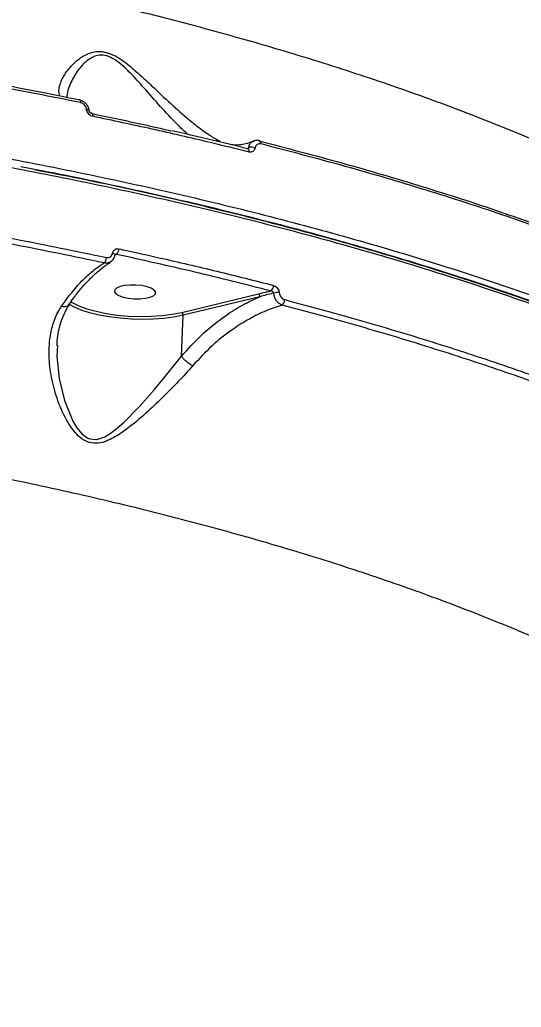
# Model space of a CAD drawing. Header units: millimetres. Extents: x -7151 to 6134, y -5040 to 5562.
# Drawn here: x -1236.4 to -1127.4, y -500.6 to -286.1 of the extents above; entities that cross this region are included whole.
import ezdxf

# ---------------------------------------------------------------- set-up
doc = ezdxf.new("R2010")
doc.units = ezdxf.units.MM
for name, color, linetype in [('DIKOM_ОБЪЕКТ', 7, 'Continuous'), ('DIKOM_РАЗМЕР_ЗОНА', 7, 'Continuous'), ('DIKOM_РАЗМЕР_ОБЪЕКТА', 7, 'Continuous')]:
    doc.layers.add(name, color=color, linetype=linetype)
doc.styles.add('style1', font='arial.ttf', dxfattribs={"width": 0.8})
doc.dimstyles.new('1-50', dxfattribs={"dimtxt": 300, "dimasz": 200, "dimexe": 100, "dimexo": 0, "dimgap": 100, "dimtad": 1, "dimtxsty": 'style1', "dimcen": 200, "dimclrd": 7, "dimclre": 7, "dimclrt": 7, "dimadec": 1, "dimazin": 2, "dimtfac": 1, "dimtmove": 0, "dimatfit": 2, "dimfxl": 0, "dimlwd": 25, "dimlwe": 18, "dimarcsym": 0})

# ---------------------------------------------------------------- blocks, each defined once
blk = doc.blocks.new('*D0')
at = {"layer": 'Defpoints', "color": 0, "transparency": 16777216}
for p in [(4133.55, 168.74), (-4567.47, -1241.13), (4133.55, -4153.12)]:
    blk.add_point(p, dxfattribs=at)
at = {"layer": 'DIKOM_РАЗМЕР_ОБЪЕКТА', "color": 7, "lineweight": 18, "transparency": 16777216}
for p, q in [((4133.55, 168.74), (4133.55, -4253.12)), ((-4567.47, -1241.13), (-4567.47, -4253.12))]:
    blk.add_line(p, q, dxfattribs=at)
at = {"layer": 'DIKOM_РАЗМЕР_ОБЪЕКТА', "color": 7, "lineweight": 25, "transparency": 16777216}
blk.add_line((-4367.47, -4153.12), (3933.55, -4153.12), dxfattribs=at)
at = {"layer": 'DIKOM_РАЗМЕР_ОБЪЕКТА', "color": 7, "transparency": 16777216}
for points in [[(-4367.47, -4119.79), (-4367.47, -4186.45), (-4567.47, -4153.12)], [(3933.55, -4119.79), (3933.55, -4186.45), (4133.55, -4153.12)]]:
    blk.add_solid(points, dxfattribs=at)
at = {"layer": 'DIKOM_РАЗМЕР_ОБЪЕКТА', "color": 7, "transparency": 16777216, "insert": (150.61, -3899.95), "char_height": 300, "attachment_point": 5, "style": 'style1'}
blk.add_mtext('8700', dxfattribs=at)
blk = doc.blocks.new('*D3')
at = {"layer": 'Defpoints', "color": 0, "transparency": 16777216}
for p in [(6133.55, 253.24), (-5802.46, -2467.19), (6133.55, -4939.78)]:
    blk.add_point(p, dxfattribs=at)
at = {"layer": 'DIKOM_РАЗМЕР_ЗОНА', "color": 7, "lineweight": 18, "transparency": 16777216}
for p, q in [((6133.55, 253.24), (6133.55, -5039.78)), ((-5802.46, -2467.19), (-5802.46, -5039.78))]:
    blk.add_line(p, q, dxfattribs=at)
at = {"layer": 'DIKOM_РАЗМЕР_ЗОНА', "color": 7, "lineweight": 25, "transparency": 16777216}
blk.add_line((-5602.46, -4939.78), (5933.55, -4939.78), dxfattribs=at)
at = {"layer": 'DIKOM_РАЗМЕР_ЗОНА', "color": 7, "transparency": 16777216}
for points in [[(-5602.46, -4906.44), (-5602.46, -4973.11), (-5802.46, -4939.78)], [(5933.55, -4906.44), (5933.55, -4973.11), (6133.55, -4939.78)]]:
    blk.add_solid(points, dxfattribs=at)
at = {"layer": 'DIKOM_РАЗМЕР_ЗОНА', "color": 7, "transparency": 16777216, "insert": (186.61, -4686.61), "char_height": 300, "attachment_point": 5, "style": 'style1'}
blk.add_mtext('11950', dxfattribs=at)

msp = doc.modelspace()

# ---------------------------------------------------------------- linework, layer by layer
at = {"layer": 'DIKOM_ОБЪЕКТ', "color": 7, "linetype": 'Continuous', "lineweight": 15}
for p, q in [((-1187.07, -314.131), (-1186.659, -313.926)), ((-1215.35, -337.098), (-1215.68, -337.269)), ((-1201.193, -349.702), (-1184.523, -345.675)), ((-1184.222, -346.285), (-1200.892, -350.312)), ((-1201.234, -359.217), (-1200.892, -350.312))]:
    msp.add_line(p, q, dxfattribs=at)
at = {"layer": 'DIKOM_ОБЪЕКТ', "color": 7, "linetype": 'Continuous', "lineweight": 15, "flags": 128}
for points in [[(-1223.55, -303.483), (-1223.465, -303.457), (-1223.386, -303.465), (-1223.315, -303.509), (-1223.254, -303.585), (-1223.206, -303.691), (-1223.172, -303.824), (-1223.154, -303.979), (-1223.152, -304.15)], [(-1221.307, -305.809), (-1221.315, -305.781), (-1221.348, -305.741), (-1221.405, -305.705), (-1221.485, -305.674), (-1221.586, -305.65), (-1221.706, -305.632), (-1221.841, -305.621)], [(-1220.774, -306.423), (-1220.764, -306.425), (-1220.687, -306.464), (-1220.622, -306.538), (-1220.569, -306.645), (-1220.532, -306.781), (-1220.512, -306.94), (-1220.51, -307.117)], [(-1186.861, -314.179), (-1186.856, -314.18), (-1186.765, -314.221), (-1186.687, -314.298), (-1186.625, -314.407), (-1186.581, -314.545), (-1186.556, -314.705), (-1186.551, -314.882)], [(-1216.191, -336.817), (-1216.027, -336.887), (-1215.89, -336.965), (-1215.784, -337.048), (-1215.714, -337.133), (-1215.683, -337.216), (-1215.683, -337.266)], [(-1215.748, -344.817), (-1215.808, -345.24), (-1215.506, -345.663), (-1214.865, -346.053), (-1213.938, -346.378), (-1212.8, -346.611), (-1211.543, -346.734), (-1210.269, -346.737), (-1209.081, -346.619), (-1208.075, -346.391), (-1207.333, -346.07), (-1206.916, -345.682), (-1206.856, -345.26), (-1207.158, -344.837), (-1207.799, -344.447), (-1208.726, -344.122), (-1209.864, -343.888), (-1211.121, -343.765), (-1212.395, -343.762), (-1213.583, -343.88), (-1214.588, -344.109), (-1215.33, -344.43), (-1215.748, -344.817)], [(-1225.336, -347.334), (-1224.994, -347.541), (-1223.542, -348.26), (-1221.795, -348.907), (-1219.795, -349.465), (-1217.591, -349.922), (-1215.235, -350.265), (-1212.785, -350.488), (-1210.301, -350.583), (-1207.841, -350.55), (-1205.465, -350.389), (-1203.231, -350.104), (-1201.193, -349.702)], [(-1200.892, -350.312), (-1202.878, -350.708), (-1205.047, -350.996), (-1207.353, -351.17), (-1209.746, -351.225), (-1212.174, -351.161), (-1214.584, -350.98), (-1216.924, -350.684), (-1219.143, -350.28), (-1221.193, -349.778), (-1223.029, -349.187), (-1224.612, -348.521), (-1225.589, -347.996)], [(-1228.192, -356.869), (-1228.297, -359.188), (-1227.784, -364.075), (-1226.679, -368.796), (-1224.846, -373.297), (-1223.971, -374.757), (-1222.903, -376.043), (-1221.584, -376.984), (-1221.134, -377.158), (-1219.741, -377.29), (-1219.412, -377.242), (-1217.906, -376.716), (-1216.498, -375.86), (-1213.856, -373.663), (-1210.415, -370.175), (-1207.092, -366.421), (-1204.094, -362.846), (-1201.234, -359.228), (-1201.232, -359.225), (-1201.232, -359.225)]]:
    msp.add_lwpolyline(points, dxfattribs=at)
at = {"layer": 'DIKOM_ОБЪЕКТ', "color": 7, "linetype": 'Continuous', "lineweight": 15}
for centre, radius, start, end in [((-1184.624, -312.974), 0.657, 347.95639, 59.08882), ((-1186.051, -315.674), 1.851, 64.94196, 109.18544), ((-1216.422, -335.926), 1.588, 312.42864, 1.45963), ((-1219.226, -337.778), 1.671, 315.41168, 0.74326), ((-1182.677, -343.873), 1.434, 305.73637, 1.1404), ((-1184.874, -346.228), 0.655, 355.01855, 57.53449), ((-1180.312, -348.951), 3.562, 85.17218, 104.53407), ((-1180.279, -346.944), 1.47, 307.79018, 0.4634), ((-1201.543, -350.254), 0.654, 354.93652, 57.6143)]:
    msp.add_arc(centre, radius, start, end, dxfattribs=at)
for points, knots in [([(-1607.11, -265.383), (-1601.627, -264.622), (-1590.656, -263.099), (-1573.653, -261.167), (-1556.307, -259.496), (-1538.38, -258.1), (-1519.9, -256.993), (-1500.894, -256.191), (-1481.668, -255.711), (-1461.628, -255.549), (-1440.784, -255.755), (-1419.174, -256.368), (-1397.518, -257.375), (-1375.919, -258.773), (-1354.478, -260.555), (-1333.287, -262.719), (-1312.386, -265.269), (-1291.805, -268.191), (-1271.581, -271.477), (-1251.809, -275.11), (-1232.581, -279.077), (-1213.979, -283.363), (-1196.045, -287.969), (-1178.794, -292.88), (-1162.261, -298.081), (-1146.519, -303.549), (-1131.646, -309.258), (-1117.437, -315.305), (-1103.996, -321.692), (-1091.403, -328.409), (-1079.929, -335.327), (-1069.66, -342.426), (-1060.508, -349.671), (-1055.473, -354.598), (-1052.956, -357.061)], [0, 0, 0, 0, 0.0277665, 0.0555662, 0.0833658, 0.1111324, 0.1400375, 0.16898, 0.1979229, 0.2268276, 0.2586374, 0.2905482, 0.3225099, 0.354472, 0.3863821, 0.4181914, 0.4498955, 0.4817002, 0.5135556, 0.5454111, 0.5772151, 0.6089191, 0.6405474, 0.672276, 0.7040554, 0.7358344, 0.7675626, 0.7991909, 0.832594, 0.8660266, 0.8994295, 0.9329433, 0.9664866, 1, 1, 1, 1]), ([(-1310.397, -289.496), (-1303.799, -290.323), (-1290.603, -291.978), (-1271.112, -294.86), (-1251.896, -298.038), (-1236.056, -300.955), (-1226.721, -302.842), (-1223.55, -303.483)], [0, 0, 0, 0, 0.2203105, 0.4406211, 0.663083, 0.8855456, 1, 1, 1, 1]), ([(-1223.152, -304.15), (-1226.33, -303.508), (-1235.627, -301.629), (-1251.379, -298.728), (-1270.571, -295.549), (-1290.165, -292.647), (-1303.519, -290.973), (-1310.197, -290.136)], [0, 0, 0, 0, 0.1144541, 0.3347639, 0.555076, 0.7775371, 1, 1, 1, 1]), ([(-1227.686, -302.694), (-1227.765, -302.305), (-1227.924, -301.527), (-1227.595, -299.888), (-1226.565, -297.738), (-1224.66, -295.523), (-1222.712, -294.052), (-1221.151, -293.332), (-1219.71, -292.984), (-1218.018, -293.042), (-1216.206, -293.662), (-1214.526, -294.626), (-1212.527, -296.097), (-1210.248, -298.08), (-1207.14, -301.032), (-1203.547, -304.423), (-1199.971, -307.596), (-1196.999, -309.928), (-1194.698, -311.535), (-1193.499, -312.191), (-1192.934, -312.501)], [0, 0, 0, 0, 0.0519271, 0.1038874, 0.195155, 0.2864036, 0.3437015, 0.3731316, 0.4024699, 0.4366836, 0.4671122, 0.4969767, 0.5269704, 0.5808928, 0.6349531, 0.726589, 0.8181331, 0.8810558, 0.9438887, 1, 1, 1, 1]), ([(-1199.923, -311.032), (-1200.557, -310.436), (-1202.28, -308.815), (-1205.328, -305.556), (-1208.437, -302.014), (-1211.175, -298.931), (-1213.236, -296.776), (-1215.009, -295.266), (-1216.471, -294.346), (-1217.94, -293.801), (-1219.416, -293.833), (-1220.647, -294.292), (-1221.991, -295.164), (-1223.655, -296.88), (-1225.212, -299.435), (-1226.053, -301.618), (-1226.143, -302.733), (-1226.161, -302.96)], [0, 0, 0, 0, 0.0683174, 0.1856555, 0.3061847, 0.3741039, 0.4430469, 0.4882732, 0.5149144, 0.5499144, 0.5894984, 0.6245272, 0.660775, 0.7330681, 0.849686, 0.9692842, 1, 1, 1, 1]), ([(-1679.941, -319.26), (-1676.357, -318.438), (-1666.7, -316.223), (-1650.315, -312.919), (-1630.666, -309.451), (-1610.15, -306.349), (-1588.819, -303.631), (-1566.724, -301.319), (-1544.352, -299.463), (-1521.788, -298.058), (-1499.115, -297.092), (-1475.966, -296.547), (-1452.401, -296.445), (-1428.494, -296.796), (-1404.771, -297.593), (-1381.31, -298.822), (-1358.18, -300.462), (-1335.004, -302.538), (-1311.862, -305.062), (-1288.839, -308.037), (-1266.439, -311.397), (-1244.727, -315.121), (-1223.746, -319.181), (-1203.157, -323.644), (-1183.048, -328.511), (-1163.503, -333.774), (-1144.952, -339.318), (-1127.437, -345.117), (-1110.972, -351.141), (-1095.29, -357.487), (-1080.481, -364.147), (-1066.618, -371.105), (-1054.543, -377.908), (-1044.099, -384.499), (-1035.116, -390.837), (-1026.988, -397.304), (-1019.754, -403.885), (-1013.486, -410.507), (-1008.211, -417.138), (-1004.299, -423.068), (-1002.383, -426.81), (-1001.603, -428.334)], [0, 0, 0, 0, 0.015652, 0.0421681, 0.0687044, 0.0952203, 0.1225065, 0.1498146, 0.1771007, 0.2036166, 0.230153, 0.2566687, 0.2839549, 0.3112631, 0.3385492, 0.365065, 0.3916014, 0.4181173, 0.4454032, 0.4727115, 0.4999976, 0.5265135, 0.5530498, 0.5795658, 0.6068517, 0.6341601, 0.661446, 0.6879619, 0.7144981, 0.741014, 0.7683, 0.7956082, 0.8228944, 0.8459723, 0.8690775, 0.8921827, 0.9155066, 0.9388306, 0.961564, 0.9843487, 1, 1, 1, 1]), ([(-999.194, -436.361), (-999.297, -435.995), (-1000.15, -432.966), (-1003.006, -427.354), (-1007.816, -419.556), (-1013.957, -411.891), (-1021.365, -404.235), (-1030.114, -396.613), (-1040.195, -389.056), (-1051.389, -381.727), (-1063.629, -374.649), (-1076.83, -367.834), (-1091.207, -361.172), (-1106.761, -354.692), (-1123.464, -348.423), (-1140.744, -342.571), (-1158.485, -337.137), (-1176.568, -332.111), (-1195.5, -327.346), (-1215.254, -322.867), (-1235.784, -318.695), (-1256.926, -314.87), (-1278.627, -311.411), (-1300.822, -308.329), (-1323.587, -305.62), (-1346.867, -303.309), (-1370.592, -301.415), (-1394.24, -299.978), (-1417.73, -298.994), (-1440.989, -298.446), (-1464.396, -298.326), (-1487.875, -298.651), (-1511.336, -299.44), (-1532.917, -300.568), (-1546.502, -301.59), (-1552.51, -302.042)], [0, 0, 0, 0, 0.0043966, 0.0363498, 0.0674012, 0.0984764, 0.1295277, 0.1614809, 0.1934603, 0.2254133, 0.2564648, 0.2875402, 0.3185916, 0.3505446, 0.3825241, 0.4144772, 0.4444107, 0.4743653, 0.5042988, 0.5350371, 0.5657984, 0.5965367, 0.627588, 0.6586634, 0.6897149, 0.7216683, 0.7536476, 0.7856008, 0.8166523, 0.8477278, 0.8787791, 0.9107324, 0.9427118, 0.9746653, 1, 1, 1, 1]), ([(-1223.55, -303.483), (-1223.464, -303.5), (-1223.118, -303.57), (-1222.538, -303.839), (-1221.922, -304.388), (-1221.476, -305.089), (-1221.376, -305.609), (-1221.326, -305.87)], [0, 0, 0, 0, 0.07807235, 0.31397588, 0.54321695, 0.77107619, 1, 1, 1, 1]), ([(-1221.841, -305.621), (-1221.871, -305.464), (-1221.931, -305.151), (-1222.196, -304.723), (-1222.559, -304.383), (-1222.899, -304.211), (-1223.101, -304.162), (-1223.152, -304.15)], [0, 0, 0, 0, 0.2263471, 0.4527106, 0.6823218, 0.9207624, 1, 1, 1, 1]), ([(-1220.51, -307.117), (-1220.561, -307.105), (-1220.767, -307.055), (-1221.113, -306.877), (-1221.481, -306.53), (-1221.749, -306.096), (-1221.811, -305.779), (-1221.841, -305.621)], [0, 0, 0, 0, 0.0795595, 0.3195185, 0.5498047, 0.7748586, 1, 1, 1, 1]), ([(-1220.774, -306.418), (-1220.803, -306.412), (-1220.868, -306.4), (-1221.006, -306.321), (-1221.136, -306.199), (-1221.234, -306.056), (-1221.292, -305.915), (-1221.301, -305.84), (-1221.305, -305.808)], [0, 0, 0, 0, 0.1618129, 0.3725739, 0.5562667, 0.7167849, 0.8791626, 1, 1, 1, 1]), ([(-1220.938, -306.46), (-1215.143, -307.668), (-1209.268, -308.893), (-1203.631, -310.243), (-1203.553, -310.261)], [0, 0, 0, 0, 0.9862869, 1, 1, 1, 1]), ([(-1186.551, -314.882), (-1187.11, -314.743), (-1189.905, -314.046), (-1196.866, -312.353), (-1207.568, -309.868), (-1216.194, -308.035), (-1220.51, -307.117)], [0, 0, 0, 0, 0.0507733, 0.253856, 0.6267016, 1, 1, 1, 1]), ([(-1186.862, -314.184), (-1187.297, -314.073), (-1190.935, -313.144), (-1196.416, -311.827), (-1201.531, -310.661), (-1203.323, -310.252)], [0, 0, 0, 0, 0.0811874, 0.6779868, 1, 1, 1, 1]), ([(-1192.934, -312.501), (-1192.974, -312.491), (-1193.151, -312.45), (-1193.434, -312.409), (-1193.676, -312.47), (-1193.774, -312.495)], [0, 0, 0, 0, 0.14747119, 0.65292084, 1, 1, 1, 1]), ([(-1185.607, -312.493), (-1185.658, -312.518), (-1186.228, -312.81), (-1187.266, -313.112), (-1188.711, -313.383), (-1190, -313.396), (-1190.786, -313.206), (-1191.136, -313.122)], [0, 0, 0, 0, 0.023788, 0.2705444, 0.5240671, 0.7880043, 1, 1, 1, 1]), ([(-1186.659, -313.926), (-1186.648, -313.875), (-1186.584, -313.571), (-1186.347, -313.08), (-1185.967, -312.656), (-1185.673, -312.564), (-1185.598, -312.541)], [0, 0, 0, 0, 0.0800255, 0.4727677, 0.8651643, 1, 1, 1, 1]), ([(-1184.289, -312.422), (-1184.334, -312.407), (-1184.621, -312.311), (-1185.098, -312.309), (-1185.458, -312.484), (-1185.593, -312.55)], [0, 0, 0, 0, 0.10401113, 0.66503409, 1, 1, 1, 1]), ([(-1183.981, -313.111), (-1184.123, -313.091), (-1184.407, -313.05), (-1184.793, -313.199), (-1185.091, -313.486), (-1185.225, -313.786), (-1185.261, -313.967), (-1185.267, -313.998)], [0, 0, 0, 0, 0.2377678, 0.4754515, 0.7134899, 0.9515544, 1, 1, 1, 1]), ([(-1184.469, -312.425), (-1178.399, -314.009), (-1166.259, -317.177), (-1148.859, -322.32), (-1132.036, -327.718), (-1121.473, -331.554), (-1116.191, -333.471)], [0, 0, 0, 0, 0.2485951, 0.4971914, 0.7485956, 1, 1, 1, 1]), ([(-1186.83, -314.187), (-1186.825, -314.187), (-1186.818, -314.188), (-1186.848, -314.179), (-1186.862, -314.175)], [0, 0, 0, 0, 0.5580215, 1, 1, 1, 1]), ([(-1186.833, -314.186), (-1186.825, -314.184), (-1186.777, -314.168), (-1186.714, -314.09), (-1186.671, -313.996), (-1186.661, -313.936), (-1186.659, -313.926)], [0, 0, 0, 0, 0.0833081, 0.5005206, 0.9163716, 1, 1, 1, 1]), ([(-1185.267, -313.998), (-1185.273, -314.028), (-1185.308, -314.208), (-1185.441, -314.507), (-1185.739, -314.793), (-1186.124, -314.942), (-1186.409, -314.902), (-1186.551, -314.882)], [0, 0, 0, 0, 0.0479456, 0.2856231, 0.5236913, 0.7617866, 1, 1, 1, 1]), ([(-1115.546, -334.203), (-1120.78, -332.303), (-1131.248, -328.501), (-1148.032, -323.106), (-1165.525, -317.929), (-1177.829, -314.717), (-1183.981, -313.111)], [0, 0, 0, 0, 0.2485925, 0.4971878, 0.7485942, 1, 1, 1, 1]), ([(-999.17, -436.032), (-999.257, -435.765), (-999.765, -434.201), (-1001.005, -431.338), (-1002.905, -427.442), (-1005.144, -423.548), (-1007.682, -419.673), (-1010.52, -415.828), (-1013.653, -412.017), (-1017.083, -408.236), (-1020.808, -404.487), (-1024.829, -400.766), (-1029.147, -397.074), (-1033.763, -393.409), (-1038.678, -389.77), (-1043.895, -386.157), (-1049.413, -382.569), (-1055.219, -379.014), (-1061.288, -375.509), (-1067.599, -372.066), (-1074.144, -368.689), (-1080.926, -365.375), (-1087.946, -362.123), (-1095.207, -358.932), (-1102.71, -355.8), (-1110.457, -352.727), (-1118.451, -349.712), (-1126.694, -346.755), (-1135.19, -343.853), (-1143.922, -341.013), (-1152.854, -338.247), (-1161.954, -335.566), (-1171.206, -332.974), (-1180.62, -330.466), (-1190.196, -328.044), (-1199.934, -325.706), (-1209.833, -323.453), (-1219.899, -321.288), (-1228.668, -319.487), (-1234.134, -318.445), (-1236.14, -318.062)], [0, 0, 0, 0, 0.0055698, 0.0326752, 0.0599609, 0.0873663, 0.1146988, 0.1419165, 0.1690486, 0.1961216, 0.2231624, 0.250197, 0.2772504, 0.3043454, 0.3315095, 0.3587738, 0.3861668, 0.413681, 0.4411478, 0.4684482, 0.4956314, 0.5227285, 0.5497694, 0.5767859, 0.6038089, 0.6308599, 0.6579682, 0.6851656, 0.712482, 0.7399408, 0.7673993, 0.7946673, 0.8218468, 0.8489598, 0.8760288, 0.9030751, 0.9301217, 0.9571859, 0.9842863, 1, 1, 1, 1]), ([(-1002.625, -429.297), (-1003.404, -427.777), (-1005.502, -423.682), (-1009.968, -417.039), (-1016.314, -409.407), (-1023.975, -401.789), (-1032.958, -394.211), (-1043.268, -386.703), (-1054.678, -379.428), (-1067.122, -372.406), (-1080.514, -365.651), (-1095.074, -359.054), (-1110.798, -352.643), (-1127.661, -346.447), (-1145.29, -340.601), (-1163.61, -335.12), (-1182.518, -329.999), (-1202.362, -325.182), (-1219.256, -321.422), (-1229.805, -319.403), (-1233.16, -318.761)], [0, 0, 0, 0, 0.0341636, 0.0920421, 0.1499653, 0.2078439, 0.2674031, 0.3270112, 0.3865713, 0.4444495, 0.5023725, 0.5602511, 0.6198109, 0.6794189, 0.7389786, 0.7968573, 0.8547802, 0.9126586, 0.9722186, 1, 1, 1, 1]), ([(-1218.035, -338.951), (-1224.556, -337.604), (-1237.598, -334.911), (-1257.885, -331.281), (-1278.631, -327.935), (-1292.839, -326.005), (-1299.944, -325.04)], [0, 0, 0, 0, 0.2485965, 0.4971937, 0.7485956, 1, 1, 1, 1]), ([(-1299.648, -323.813), (-1292.607, -324.769), (-1278.525, -326.682), (-1257.802, -330.016), (-1237.384, -333.662), (-1224.165, -336.391), (-1217.555, -337.756)], [0, 0, 0, 0, 0.248595, 0.4971928, 0.7485964, 1, 1, 1, 1]), ([(-1216.191, -336.817), (-1216.183, -336.783), (-1216.145, -336.598), (-1216.002, -336.291), (-1215.687, -335.996), (-1215.281, -335.836), (-1214.983, -335.869), (-1214.834, -335.885)], [0, 0, 0, 0, 0.0535543, 0.2897858, 0.5264317, 0.7630902, 1, 1, 1, 1]), ([(-1214.834, -335.885), (-1214.25, -336.012), (-1211.331, -336.645), (-1204.179, -338.238), (-1193.492, -340.732), (-1185.328, -342.806), (-1181.243, -343.845)], [0, 0, 0, 0, 0.05076716, 0.25384741, 0.62669324, 1, 1, 1, 1]), ([(-1216.707, -338.758), (-1216.903, -338.852), (-1217.309, -339.047), (-1217.788, -338.984), (-1218.035, -338.951)], [0, 0, 0, 0, 0.48187613, 1, 1, 1, 1]), ([(-1217.555, -337.756), (-1217.405, -337.772), (-1217.105, -337.804), (-1216.698, -337.644), (-1216.381, -337.347), (-1216.236, -337.039), (-1216.198, -336.852), (-1216.191, -336.817)], [0, 0, 0, 0, 0.2363146, 0.4725906, 0.7091522, 0.9458367, 1, 1, 1, 1]), ([(-1216.638, -338.696), (-1216.59, -338.674), (-1216.298, -338.543), (-1215.955, -338.037), (-1215.69, -337.545), (-1215.685, -337.268), (-1215.685, -337.264)], [0, 0, 0, 0, 0.0892543, 0.5438629, 0.9937479, 1, 1, 1, 1]), ([(-1215.681, -337.27), (-1215.676, -337.247), (-1215.664, -337.181), (-1215.633, -337.146), (-1215.623, -337.141), (-1215.618, -337.138)], [0, 0, 0, 0, 0.1969986, 0.5687833, 1, 1, 1, 1]), ([(-1215.35, -337.098), (-1215.403, -337.093), (-1215.498, -337.083), (-1215.58, -337.122), (-1215.617, -337.14)], [0, 0, 0, 0, 0.5504723, 1, 1, 1, 1]), ([(-1181.839, -345.037), (-1187.299, -343.654), (-1198.229, -340.886), (-1209.639, -338.362), (-1215.35, -337.098)], [0, 0, 0, 0, 0.4994483, 1, 1, 1, 1]), ([(-1227.278, -348.333), (-1226.113, -346.752), (-1224.194, -344.149), (-1221.343, -341.357), (-1219.426, -339.832), (-1218.319, -339.13), (-1218.035, -338.951)], [0, 0, 0, 0, 0.39578122, 0.65163465, 0.91099648, 1, 1, 1, 1]), ([(-1225.705, -348.06), (-1225.352, -347.543), (-1224.455, -346.229), (-1222.953, -344.371), (-1221.226, -342.469), (-1219.479, -340.842), (-1217.95, -339.613), (-1217.028, -339.049), (-1216.674, -338.832)], [0, 0, 0, 0, 0.12221279, 0.31076855, 0.50035103, 0.69060887, 0.8811372, 1, 1, 1, 1]), ([(-1184.523, -345.675), (-1183.943, -345.536), (-1183.05, -345.323), (-1182.154, -345.111), (-1181.839, -345.037)], [0, 0, 0, 0, 0.6495038, 1, 1, 1, 1]), ([(-1181.206, -345.503), (-1181.217, -345.457), (-1181.23, -345.403), (-1181.288, -345.304), (-1181.379, -345.203), (-1181.554, -345.099), (-1181.716, -345.051), (-1181.814, -345.04), (-1181.839, -345.037)], [0, 0, 0, 0, 0.1721515, 0.198569, 0.4119615, 0.6482165, 0.9085138, 1, 1, 1, 1]), ([(-1181.243, -343.845), (-1181.193, -343.859), (-1180.999, -343.917), (-1180.675, -344.11), (-1180.335, -344.473), (-1180.091, -344.92), (-1180.038, -345.241), (-1180.012, -345.401)], [0, 0, 0, 0, 0.0825273, 0.321667, 0.5513209, 0.775602, 1, 1, 1, 1]), ([(-1201.234, -359.217), (-1199.824, -357.66), (-1196.974, -354.51), (-1192.607, -350.977), (-1188.44, -348.287), (-1185.754, -346.936), (-1184.337, -346.334), (-1184.222, -346.285)], [0, 0, 0, 0, 0.2754347, 0.5570789, 0.7677989, 0.98114, 1, 1, 1, 1]), ([(-1181.206, -345.503), (-1181.271, -345.519), (-1182.278, -345.771), (-1183.282, -346.037), (-1184.222, -346.285)], [0, 0, 0, 0, 0.06465154, 1, 1, 1, 1]), ([(-1179.378, -348.106), (-1179.45, -348.079), (-1179.732, -347.974), (-1180.206, -347.643), (-1180.709, -347.035), (-1181.077, -346.293), (-1181.163, -345.767), (-1181.206, -345.503)], [0, 0, 0, 0, 0.0812427, 0.3161777, 0.5445744, 0.7717934, 1, 1, 1, 1]), ([(-1180.012, -345.401), (-1179.986, -345.56), (-1179.935, -345.877), (-1179.694, -346.317), (-1179.361, -346.673), (-1179.046, -346.861), (-1178.857, -346.918), (-1178.808, -346.932)], [0, 0, 0, 0, 0.2256696, 0.4513595, 0.6801409, 0.9175963, 1, 1, 1, 1]), ([(-1178.808, -346.932), (-1175.889, -347.709), (-1167.351, -349.982), (-1153.636, -353.94), (-1137.872, -358.9), (-1122.687, -364.095), (-1113.144, -367.752), (-1108.372, -369.58)], [0, 0, 0, 0, 0.1144551, 0.3347645, 0.5550741, 0.7775395, 1, 1, 1, 1]), ([(-1198.822, -361.308), (-1199.848, -362.449), (-1201.927, -364.763), (-1205.386, -368.248), (-1209.046, -371.707), (-1212.558, -374.692), (-1215.409, -376.666), (-1217.547, -377.699), (-1219.342, -378.193), (-1221.406, -378.056), (-1223.211, -376.981), (-1224.593, -375.53), (-1226.227, -373.234), (-1227.908, -369.685), (-1229.325, -364.999), (-1230.059, -360.195), (-1229.998, -355.933), (-1229.25, -352.289), (-1228.291, -349.922), (-1227.495, -348.673), (-1227.278, -348.333)], [0, 0, 0, 0, 0.0704033, 0.1427042, 0.2195594, 0.2979657, 0.3555928, 0.3848672, 0.4149672, 0.4491197, 0.4886794, 0.5172627, 0.5465207, 0.6240211, 0.7036981, 0.7828123, 0.864005, 0.9204687, 0.9784138, 1, 1, 1, 1]), ([(-1228.275, -356.854), (-1228.274, -356.723), (-1228.271, -355.849), (-1228.055, -354.27), (-1227.577, -352.133), (-1226.774, -350.108), (-1226.117, -348.764), (-1225.646, -348.163), (-1225.622, -348.132)], [0, 0, 0, 0, 0.03967878, 0.26540008, 0.50291499, 0.74668069, 0.98706451, 1, 1, 1, 1]), ([(-1227.278, -348.333), (-1227.239, -348.343), (-1227.064, -348.385), (-1226.664, -348.44), (-1226.164, -348.376), (-1225.816, -348.22), (-1225.752, -348.056), (-1225.744, -348.036)], [0, 0, 0, 0, 0.0580874, 0.2543474, 0.6034295, 0.952491, 1, 1, 1, 1]), ([(-1179.378, -348.106), (-1180.53, -348.491), (-1182.922, -349.29), (-1186.527, -351.071), (-1190.489, -353.553), (-1194.696, -356.863), (-1197.437, -359.816), (-1198.822, -361.308)], [0, 0, 0, 0, 0.1665421, 0.3455506, 0.5267588, 0.7607804, 1, 1, 1, 1]), ([(-1109.104, -370.702), (-1113.818, -368.896), (-1123.246, -365.282), (-1138.336, -360.112), (-1154.105, -355.144), (-1167.892, -351.163), (-1176.465, -348.881), (-1179.378, -348.106)], [0, 0, 0, 0, 0.2203108, 0.4406223, 0.6630848, 0.8855464, 1, 1, 1, 1]), ([(-1201.232, -359.225), (-1201.232, -359.224), (-1201.234, -359.222), (-1201.234, -359.219), (-1201.234, -359.217)], [0, 0, 0, 0, 0.4068162, 1, 1, 1, 1]), ([(-1198.822, -361.308), (-1198.857, -361.288), (-1199.077, -361.166), (-1199.535, -360.867), (-1200.18, -360.353), (-1200.795, -359.771), (-1201.086, -359.407), (-1201.232, -359.225)], [0, 0, 0, 0, 0.0429331, 0.2680038, 0.5119995, 0.756, 1, 1, 1, 1]), ([(-1037.643, -506.896), (-1037.562, -504.563), (-1037.398, -499.895), (-1038.639, -492.856), (-1040.981, -485.748), (-1044.579, -478.589), (-1049.418, -471.405), (-1055.401, -464.354), (-1062.477, -457.457), (-1070.578, -450.732), (-1079.833, -444.07), (-1090.262, -437.496), (-1101.854, -431.037), (-1114.358, -424.834), (-1127.71, -418.903), (-1141.83, -413.252), (-1156.943, -407.792), (-1173.038, -402.551), (-1190.084, -397.554), (-1207.713, -392.907), (-1225.855, -388.62), (-1244.425, -384.693), (-1263.717, -381.066), (-1283.691, -377.764), (-1304.295, -374.808), (-1325.094, -372.261), (-1346.012, -370.124), (-1366.976, -368.388), (-1388.306, -367.028), (-1409.943, -366.066), (-1431.82, -365.514), (-1451.94, -365.4), (-1470.274, -365.594), (-1481.276, -365.92), (-1486.782, -366.083)], [0, 0, 0, 0, 0.03117849, 0.06238094, 0.09355951, 0.12564428, 0.15775517, 0.18984006, 0.22102032, 0.25222445, 0.28340477, 0.31548984, 0.34760119, 0.37968617, 0.41088927, 0.44211604, 0.47331904, 0.50542573, 0.53755877, 0.56966561, 0.60091981, 0.6321979, 0.6634523, 0.69560997, 0.72779405, 0.75995194, 0.79128431, 0.82264068, 0.85397294, 0.88620921, 0.91847132, 0.95070733, 0.97533065, 1, 1, 1, 1])]:
    msp.add_open_spline(points, degree=3, knots=knots, dxfattribs=at)

# ---------------------------------------------------------------- dimensions: what is measured, and where the dimension line sits
at = {"layer": 'DIKOM_РАЗМЕР_ЗОНА'}
dim = msp.add_linear_dim(base=(6133.546, -4939.778), p1=(-5802.455, -2467.185), p2=(6133.546, 253.243), text='11950', dimstyle='1-50', dxfattribs=at)
dim.commit()
dim.dimension.update_dxf_attribs({"geometry": '*D3', "text_midpoint": (186.606, -4939.778), "dimtype": 160})
at = {"layer": 'DIKOM_РАЗМЕР_ОБЪЕКТА'}
dim = msp.add_linear_dim(base=(4133.546, -4153.121), p1=(-4567.472, -1241.128), p2=(4133.546, 168.743), text='8700', dimstyle='1-50', dxfattribs=at)
dim.commit()
dim.dimension.update_dxf_attribs({"geometry": '*D0', "text_midpoint": (150.606, -4153.121), "dimtype": 160})

doc.saveas('drawing.dxf')
